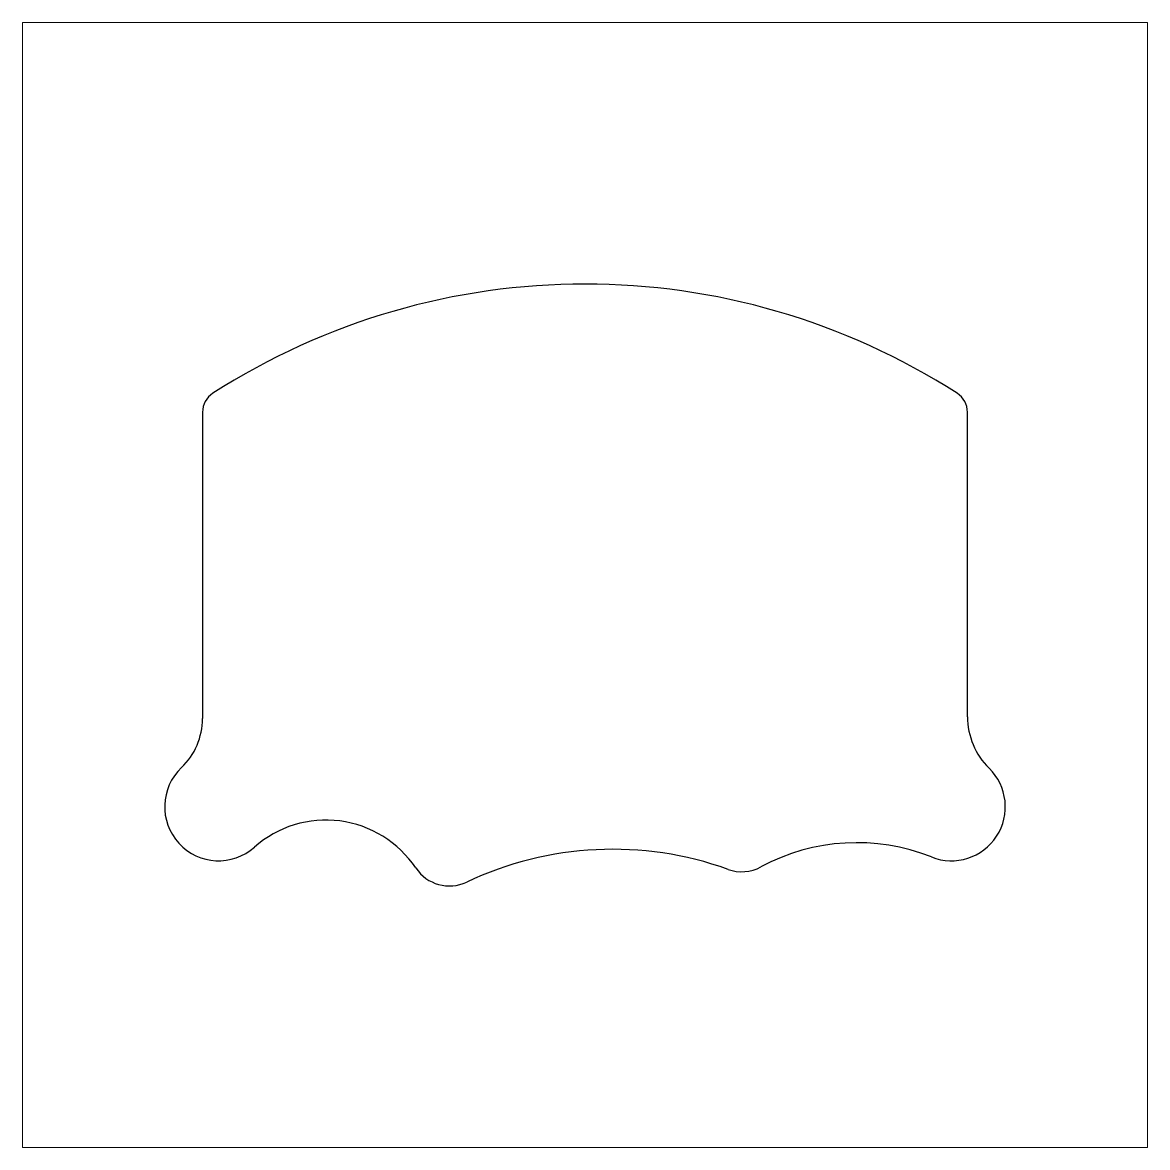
# Model space of a CAD drawing. Header units: millimetres. Extents: x -12.5 to 12.5, y -12.5 to 12.5.
import ezdxf

# ---------------------------------------------------------------- set-up
doc = ezdxf.new("R2010")
doc.units = ezdxf.units.MM
doc.header["$MEASUREMENT"] = 0
doc.layers.add('layer 1', color=7, linetype='Continuous')

msp = doc.modelspace()

# ---------------------------------------------------------------- linework, layer by layer
at = {"layer": 'layer 1', "color": 250, "lineweight": 20}
msp.add_lwpolyline([(-12.5, -12.5), (12.5, -12.5), (12.5, 12.5), (-12.5, 12.5), (-12.5, -12.5)], close=True, dxfattribs=at)
at = {"layer": 'layer 1', "lineweight": 25}
for points in [[(8.2703, 4.2595), (3.2319, 7.4966), (-3.2319, 7.4966), (-8.2703, 4.2595)], [(-8.2703, 4.2595), (-8.4134, 4.1675), (-8.5, 4.009), (-8.5, 3.8388)], [(8.5, 3.8388), (8.5, 4.009), (8.4134, 4.1675), (8.2703, 4.2595)], [(-8.5, 3.8388), (-8.5, 3.8388), (-8.5, -2.9703), (-8.5, -2.9703)], [(8.5, -2.9278), (8.5, -2.9278), (8.5, 3.8388), (8.5, 3.8388)], [(-8.9672, -4.0581), (-8.6689, -3.7749), (-8.5, -3.3816), (-8.5, -2.9703)], [(8.5, -2.9278), (8.5, -3.3579), (8.6732, -3.77), (8.9805, -4.0709)], [(3.1792, -6.3186), (1.2825, -5.6394), (-0.8063, -5.741), (-2.6281, -6.6012)], [(7.6987, -6.0438), (6.4648, -5.5547), (5.0779, -5.6352), (3.9089, -6.2639)], [(-3.7602, -6.2881), (-3.5123, -6.6582), (-3.0309, -6.7914), (-2.6281, -6.6012)], [(3.1792, -6.3186), (3.4192, -6.4045), (3.6844, -6.3847), (3.9089, -6.2639)]]:
    msp.add_open_spline(points, degree=3, dxfattribs=at)
for points in [[(-8.9672, -4.0581), (-9.4419, -4.5088), (-9.4678, -5.2568), (-9.0253, -5.7393), (-9.0253, -5.7393), (-8.5829, -6.2218), (-7.8355, -6.2607), (-7.3454, -5.8267)], [(7.6987, -6.0438), (8.2299, -6.2544), (8.8358, -6.0612), (9.1472, -5.5821), (9.1472, -5.5821), (9.4585, -5.1029), (9.3888, -4.4707), (8.9805, -4.0709)], [(-3.7602, -6.2881), (-4.1456, -5.7125), (-4.7609, -5.3316), (-5.448, -5.2431), (-5.448, -5.2431), (-6.135, -5.1547), (-6.8268, -5.3675), (-7.3454, -5.8267)]]:
    msp.add_open_spline(points, degree=3, knots=[0, 0, 0, 0, 0.3333333, 0.3333333, 0.3333333, 0.3333333, 1, 1, 1, 1], dxfattribs=at)

doc.saveas('drawing.dxf')
